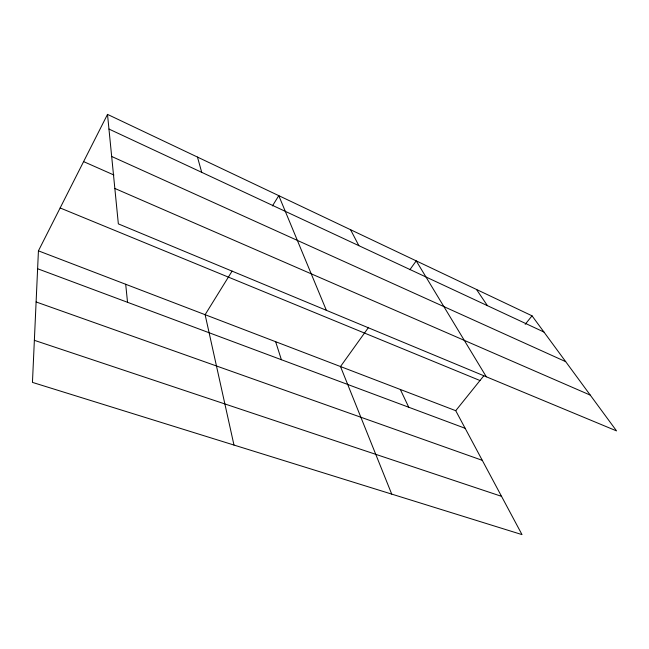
<?xml version="1.0" encoding="UTF-8"?>
<svg xmlns="http://www.w3.org/2000/svg" width="649" height="649" viewBox="0 0 649 649"><rect width="100%" height="100%" fill="white"/><g stroke="black" fill="none" stroke-linecap="round" stroke-linejoin="round"><path stroke-width="0.97" d="M38.429 250.847L32.45 382.391L522.007 534.614L455.728 410.687L38.429 250.847L107.507 114.386L532.034 315.82L616.55 430.904L118.345 223.873L107.507 114.386M232.107 271.087L205.116 314.692L233.973 445.052M272.434 205.911L278.786 195.657L326.366 310.319M368.583 327.347L340.498 366.547L391.72 494.1M409.86 269.733L416.22 260.866L486.312 376.785M455.728 410.687L483.781 375.812M525.195 324.322L532.034 315.82M34.365 340.327L501.539 496.339M36.109 301.955L482.28 460.336M37.618 268.743L465.146 428.291M60.138 207.956L479.984 380.525M114.841 188.453L590.274 395.127M83.599 161.609L113.908 175.011M111.669 156.474L565.693 361.655M108.959 129.054L543.943 332.037M476.496 289.47L487.431 305.663M350.565 229.714L358.856 245.663M400.336 389.473L408.74 407.248M275.638 341.707L281.382 359.716M197.466 157.074L201.717 172.342M125.703 284.278L127.528 302.296"/></g></svg>
